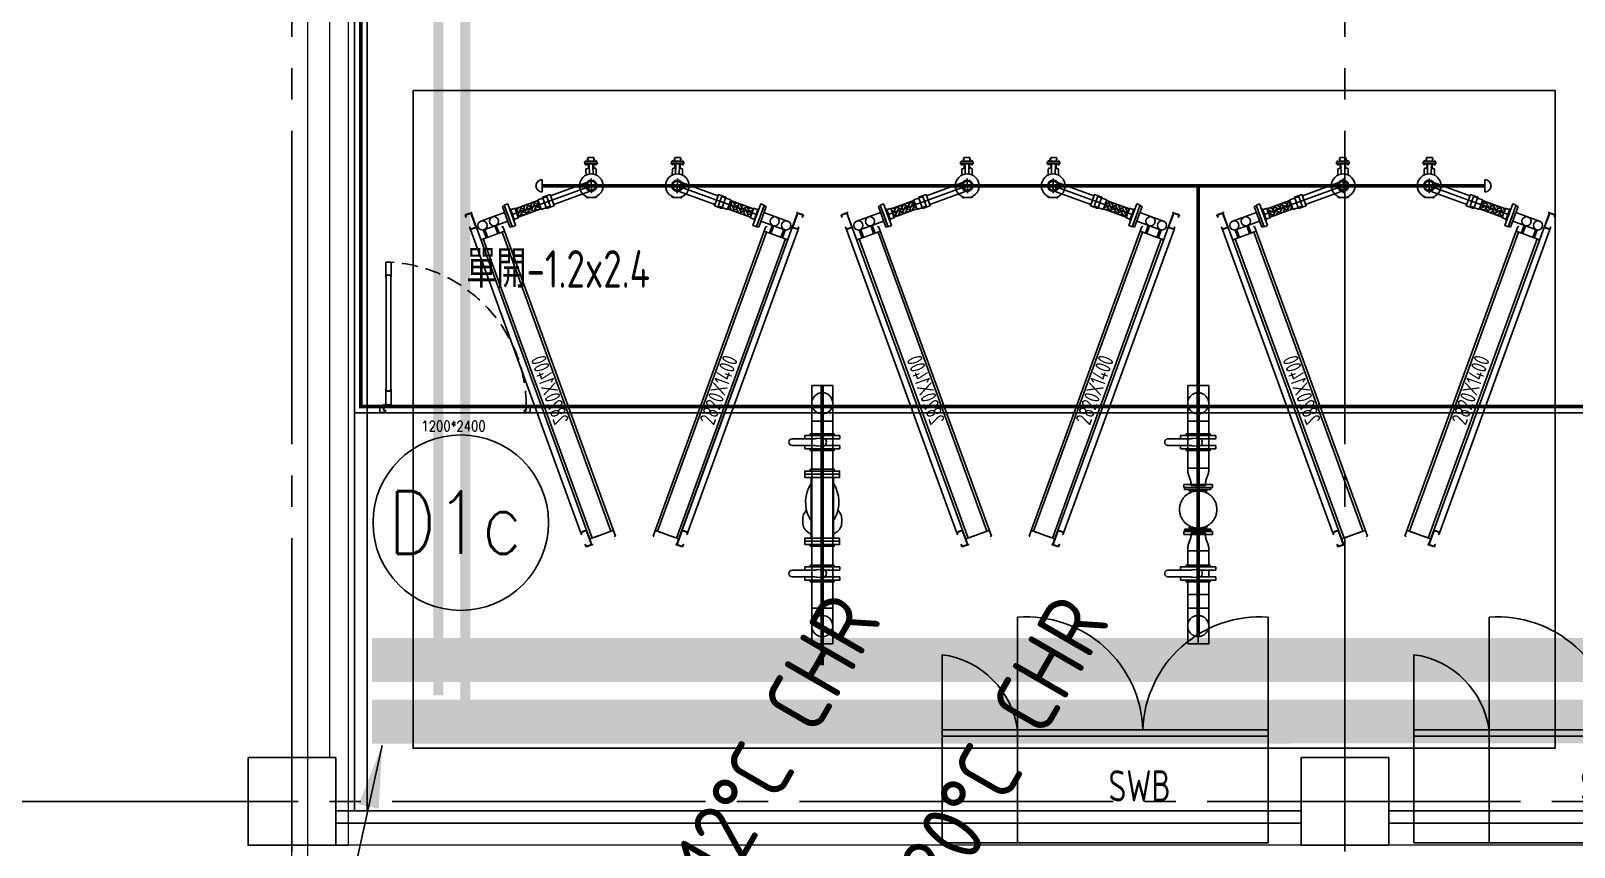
# Model space of a CAD drawing. Extents: x -18489 to 195597, y -1599 to 112111.
# Drawn here: x 1592 to 2823, y -37 to 615 of the extents above; entities that cross this region are included whole.
import ezdxf
from ezdxf.enums import TextEntityAlignment as Align

# ---------------------------------------------------------------- set-up
doc = ezdxf.new("R2010")
doc.units = 0
doc.header["$LTSCALE"] = 100
for name, pattern in [('188K-SM-03-F10-ARCH-PA-Y2257103$0$AP5A-SM-03-F20-ARCH-PA-Y2230801+Y2230803$0$ALL-PA-TXT-Y2221201$0$DASHED', [19.05, 12.7, -6.35]), ('188K-SM-07-F10-MECH-CR PIPE-Y2257103$0$XFM1Q20-200k$0$CENTER', [2, 1.25, -0.25, 0.25, -0.25]), ('X-S-FAB-L10$0$COL-CEN-LIN', [3.25, 2.5, -0.25, 0.25, -0.25])]:
    doc.linetypes.add(name, pattern=pattern)
for name, color, linetype in [('188K-SM-03-F10-ARCH-PA-Y2257103$0$K-0-Door-TXT', 53, 'Continuous'), ('188K-SM-03-F10-ARCH-PA-Y2257103$0$K-AREA', 53, 'Continuous'), ('188K-SM-03-F10-ARCH-PA-Y2257103$0$K-Door', 53, 'Continuous'), ('188K-SM-03-F10-ARCH-PA-Y2257103$0$K-P1S-4.2-單抗', 53, 'Continuous'), ('188K-SM-03-F10-ARCH-PA-Y2257103$0$K-TXT', 53, 'Continuous'), ('188K-SM-03-F10-ARCH-PA-Y2257103$0$K-岩棉 2hr 7.5-單抗', 53, 'Continuous'), ('188K-SM-03-F10-ARCH-PA-Y2257103$0$K-岩棉 2hr 7.5-非抗', 53, 'Continuous'), ('188K-SM-03-F10-ELEC-EQ-Y2257103$0$E-PANEL', 255, 'Continuous'), ('188K-SM-07-F10-MECH-CR PIPE-Y2257103$0$00_AC_CHS_12℃', 4, 'Continuous'), ('188K-SM-07-F10-MECH-CR PIPE-Y2257103$0$00_AC_CHS_20℃', 3, 'Continuous'), ('188K-SM-07-F10-MECH-CR PIPE-Y2257103$0$00_DCC', 7, 'Continuous'), ('188K-SM-07-F10-MECH-CR PIPE-Y2257103$0$00_閥站分組', 1, 'Continuous'), ('188K-SM-07-F10-MECH-CR PIPE-Y2257103$0$XFM1Q20-200k$0$U-PCW-V', 2, 'Continuous'), ('X-S-FAB-L10$0$0-DIM-TXT', 8, 'Continuous'), ('X-S-FAB-L10$0$A-WALL-EX', 8, 'Continuous'), ('X-S-FAB-L10$0$A-WALL-IN', 8, 'Continuous'), ('X-S-FAB-L10$0$BLOCK', 8, 'Continuous'), ('X-S-FAB-L10$0$CCL', 8, 'X-S-FAB-L10$0$COL-CEN-LIN'), ('X-S-FAB-L10$0$COL-S', 8, 'Continuous'), ('X-S-FAB-L10$0$S-FNDN', 8, 'Continuous')]:
    doc.layers.add(name, color=color, linetype=linetype)
doc.styles.add('188K-SM-03-F10-ARCH-PA-Y2257103$0$AA-TXT', font='isocp.shx', dxfattribs={"width": 0.8, "bigfont": 'chineset.shx'})
doc.styles.add('188K-SM-03-F10-ARCH-PA-Y2257103$0$AP5A-SM-03-F20-ARCH-PA-Y2230801+Y2230803$0$ALL-PA-TXT-Y2221201$0$Standard', font='txt.shx', dxfattribs={"bigfont": 'chineset.shx'})
doc.styles.add('188K-SM-03-F10-ARCH-PA-Y2257103$0$Standard', font='txt.shx', dxfattribs={"bigfont": 'chineset.shx'})
doc.styles.add('188K-SM-03-F10-ELEC-EQ-Y2257103$0$X-F-L25-E-PDP-EQ-200K$0$AA-TXT', font='isocp.shx', dxfattribs={"bigfont": 'chineset.shx'})
doc.styles.add('188K-SM-07-F10-MECH-CR PIPE-Y2257103$0$XFM1P20-200k$0$$0$aa-txt', font='isocp.shx', dxfattribs={"bigfont": 'chineset.shx'})
doc.styles.add('188K-SM-07-F10-MECH-CR PIPE-Y2257103$0$XFM1Q20-200k$0$aa-txt', font='isocp.shx', dxfattribs={"bigfont": 'chineset.shx'})
doc.styles.add('X-S-FAB-L10$0$CHINA', font='simplex.shx', dxfattribs={"width": 0.75, "bigfont": 'chineset.shx'})
doc.styles.add('X-S-FAB-L10$0$Standard', font='', dxfattribs={"width": 0.8})
doc.styles.add('X-S-FAB-L10$0$TG_NOTE_TEXT', font='simplex.shx', dxfattribs={"width": 0.75, "bigfont": 'chineset.shx'})
doc.styles.get('X-S-FAB-L10$0$Standard').set_extended_font_data('Microsoft JhengHei')
doc.dimstyles.new('188K-SM-07-F10-MECH-CR PIPE-Y2257103$0$XFM1P20-200k$0$$0$adim-200', dxfattribs={"dimscale": 200, "dimtxt": 0.3, "dimasz": 2.5, "dimexe": 0.1, "dimexo": 0.5, "dimgap": 0.15, "dimtad": 0, "dimdec": 4, "dimzin": 3, "dimdsep": 46, "dimtxsty": '188K-SM-07-F10-MECH-CR PIPE-Y2257103$0$XFM1P20-200k$0$$0$aa-txt', "dimcen": 2.5, "dimclrd": 256, "dimclre": 256, "dimclrt": 256, "dimadec": 0, "dimazin": 0, "dimtfac": 1, "dimtdec": 4, "dimtmove": 0, "dimatfit": 3, "dimfxl": 1, "dimtolj": 1, "dimtzin": 0, "dimarcsym": 0})

# ---------------------------------------------------------------- blocks, each defined once
blk = doc.blocks.new('X-S-FAB-L10$0$FAB2-L05')
at = {"layer": 'X-S-FAB-L10$0$CCL'}
for p, q in [((-24360, 11005), (-24360, 0)), ((-23520, 11005), (-23520, 0)), ((-26880, 720), (1210, 720))]:
    blk.add_line(p, q, dxfattribs=at)
at = {"layer": 'X-S-FAB-L10$0$COL-S'}
for points in [[(-24395, 755), (-24325, 755), (-24325, 685), (-24395, 685)], [(-23555, 755), (-23485, 755), (-23485, 685), (-23555, 685)]]:
    blk.add_lwpolyline(points, close=True, dxfattribs=at)
blk = doc.blocks.new('X-S-FAB-L10')
at = {"layer": 'X-S-FAB-L10$0$A-WALL-EX', "lineweight": 0, "flags": 128}
for points in [[(6815, -35), (1800, -35)], [(1800, -46.5), (1800, -35)]]:
    blk.add_lwpolyline(points, dxfattribs=at)
at = {"layer": 'X-S-FAB-L10$0$A-WALL-IN', "lineweight": 0, "flags": 128}
for points in [[(1845, -35), (1845, 2100)], [(1830, 1455), (1830, 35)], [(1835, -35), (1845, -35)]]:
    blk.add_lwpolyline(points, dxfattribs=at)
at = {"layer": 'X-S-FAB-L10$0$COL-S'}
for p, q in [((1765, 35), (1835, 35)), ((1765, -35), (1765, 35)), ((1835, 35), (1835, -35)), ((2605, 35), (2675, 35)), ((2605, -35), (2605, 35)), ((2675, 35), (2675, -35)), ((1835, -35), (1765, -35)), ((2675, -35), (2605, -35))]:
    blk.add_line(p, q, dxfattribs=at)
at = {"layer": 'X-S-FAB-L10$0$S-FNDN', "lineweight": 0, "flags": 128}
blk.add_lwpolyline([(4350, 7470), (1830, 7470), (1830, 1500), (1812.5, 1500), (1812.5, -55), (9330, -55), (9330, 7470)], close=True, dxfattribs=at)
at = {"layer": 'X-S-FAB-L10$0$BLOCK'}
blk.add_blockref('X-S-FAB-L10$0$FAB2-L05', (26160, -720), dxfattribs=at)
at = {"style": 'X-S-FAB-L10$0$TG_NOTE_TEXT', "width": 0.5, "flags": 1}
for p in [(7463.301, 9020), (18268.251, 8649), (11197.77, 4800.167), (16485.801, 4800.167), (25420.27, 2635), (13360, 320.001, 0), (7463.301, -33.333)]:
    blk.add_attdef('WH', text='', height=20, dxfattribs=at).set_placement(p, align=Align.BOTTOM_LEFT)
at = {"width": 0.5}
for style, p in [('X-S-FAB-L10$0$TG_NOTE_TEXT', (7585, 9020)), ('X-S-FAB-L10$0$TG_NOTE_TEXT', (18389.95, 8649)), ('X-S-FAB-L10$0$TG_NOTE_TEXT', (11117.5, 4813.5)), ('X-S-FAB-L10$0$TG_NOTE_TEXT', (16607.5, 4813.5)), ('X-S-FAB-L10$0$TG_NOTE_TEXT', (25350, 2635)), ('X-S-FAB-L10$0$Standard', (13129.375, 325.001, 0)), ('X-S-FAB-L10$0$TG_NOTE_TEXT', (7585, -20))]:
    blk.add_attdef('DESC', text='', height=10, dxfattribs=dict(at, style=style)).set_placement(p, align=Align.BOTTOM_LEFT)
for tag, style, p in [('TYPE', 'X-S-FAB-L10$0$TG_NOTE_TEXT', (7619.286, 9020)), ('NO', 'X-S-FAB-L10$0$TG_NOTE_TEXT', (7650.095, 9020)), ('TYPE', 'X-S-FAB-L10$0$TG_NOTE_TEXT', (18424.236, 8649)), ('NO', 'X-S-FAB-L10$0$TG_NOTE_TEXT', (18455.045, 8649)), ('NO', 'X-S-FAB-L10$0$TG_NOTE_TEXT', (11088.595, 4813.5)), ('TYPE', 'X-S-FAB-L10$0$TG_NOTE_TEXT', (11151.786, 4813.5)), ('TYPE', 'X-S-FAB-L10$0$TG_NOTE_TEXT', (16641.786, 4813.5)), ('NO', 'X-S-FAB-L10$0$TG_NOTE_TEXT', (16672.595, 4813.5)), ('NO', 'X-S-FAB-L10$0$TG_NOTE_TEXT', (25313, 2635)), ('TYPE', 'X-S-FAB-L10$0$TG_NOTE_TEXT', (25350, 2635)), ('NO', 'X-S-FAB-L10$0$Standard', (13100, 320.001, 0)), ('TYPE', 'X-S-FAB-L10$0$Standard', (13129.375, 320.001, 0)), ('TYPE', 'X-S-FAB-L10$0$TG_NOTE_TEXT', (7619.286, -20)), ('NO', 'X-S-FAB-L10$0$TG_NOTE_TEXT', (7650.095, -20))]:
    blk.add_attdef(tag, text='', height=10, dxfattribs=dict(at, style=style)).set_placement(p, align=Align.BOTTOM_RIGHT)
at = {"style": 'X-S-FAB-L10$0$TG_NOTE_TEXT', "width": 0.5, "flags": 1}
for rotation, p in [(180, (43, 7480)), (180, (943, 7480)), (90, (24310, 3717.77)), (270, (17080, 1711.699))]:
    blk.add_attdef('WH', text='', height=20, rotation=rotation, dxfattribs=at).set_placement(p, align=Align.BOTTOM_LEFT)
at = {"width": 0.5}
for rotation, style, p in [(180, 'X-S-FAB-L10$0$Standard', (317.625, 7480)), (180, 'X-S-FAB-L10$0$Standard', (1217.625, 7480)), (90, 'X-S-FAB-L10$0$TG_NOTE_TEXT', (24310, 3647.5)), (270, 'X-S-FAB-L10$0$TG_NOTE_TEXT', (17080, 1605))]:
    blk.add_attdef('DESC', text='', height=10, rotation=rotation, dxfattribs=dict(at, style=style)).set_placement(p, align=Align.BOTTOM_LEFT)
for tag, rotation, style, p in [('TYPE', 180, 'X-S-FAB-L10$0$Standard', (317.625, 7480)), ('NO', 180, 'X-S-FAB-L10$0$Standard', (347, 7480)), ('TYPE', 180, 'X-S-FAB-L10$0$Standard', (1217.625, 7480)), ('NO', 180, 'X-S-FAB-L10$0$Standard', (1247, 7480)), ('TYPE', 90, 'X-S-FAB-L10$0$TG_NOTE_TEXT', (24310, 3647.5)), ('NO', 90, 'X-S-FAB-L10$0$TG_NOTE_TEXT', (24310, 3610.5)), ('TYPE', 270, 'X-S-FAB-L10$0$TG_NOTE_TEXT', (17080, 1605)), ('NO', 270, 'X-S-FAB-L10$0$TG_NOTE_TEXT', (17080, 1573))]:
    blk.add_attdef(tag, text='', height=10, rotation=rotation, dxfattribs=dict(at, style=style)).set_placement(p, align=Align.BOTTOM_RIGHT)
at = {"layer": 'X-S-FAB-L10$0$0-DIM-TXT', "style": 'X-S-FAB-L10$0$CHINA', "width": 0.75}
for p in [(667.414, 7855.1, -2689.4), (22627.353, 6728.814), (25644.722, 6728.814), (24778.787, 5569.051), (1118.252, 4980), (417.801, 4594.623), (23874.84, 4355), (22927.43, 4330.122), (23749.869, 3901.367), (417.801, 3765.236), (1118.252, 3730), (417.801, 3115.79), (536.882, 2227.832), (16908.994, 1782.652), (888.445, 880.466), (16977.43, 750), (18878.841, 750), (25641.221, 553.233), (21364.03, 526.894)]:
    blk.add_attdef('HIG', text='', height=80, dxfattribs=at).set_placement(p, align=Align.MIDDLE_LEFT)
blk = doc.blocks.new('188K-SM-03-F10-ELEC-EQ-Y2257103$0$E-SWB')
at = {"color": 140}
for p, q in [((60, 90), (60, 180)), ((260, 90), (260, 180)), ((0, 90), (0, 150)), ((60, 85), (0, 85)), ((260, 85), (60, 85))]:
    blk.add_line(p, q, dxfattribs=at)
for points in [[(60, 90), (0, 90), (0, 0), (60, 0)], [(260, 90), (60, 90), (60, 0), (260, 0)]]:
    blk.add_lwpolyline(points, close=True, dxfattribs=at)
for centre, radius, start, end in [((66.7, 86.9), 93.4, 1.9321, 94.0935), ((253.3, 86.9), 93.4, 85.9065, 178.0679), ((-9.6, 80.4), 70.3, 7.8575, 82.1425)]:
    blk.add_arc(centre, radius, start, end, dxfattribs=at)
at = {"color": 140, "style": '188K-SM-03-F10-ELEC-EQ-Y2257103$0$X-F-L25-E-PDP-EQ-200K$0$AA-TXT', "width": 0.8}
blk.add_text('SWB', height=25, dxfattribs=at).set_placement((157.4, 45.4), align=Align.MIDDLE_CENTER)
blk = doc.blocks.new('188K-SM-03-F10-ELEC-EQ-Y2257103')
at = {"layer": '188K-SM-03-F10-ELEC-EQ-Y2257103$0$E-PANEL'}
for p in [(2318.8, -33), (2695, -33)]:
    blk.add_blockref('188K-SM-03-F10-ELEC-EQ-Y2257103$0$E-SWB', p, dxfattribs=at)
blk = doc.blocks.new('188K-SM-07-F10-MECH-CR PIPE-Y2257103$0$XFM1Q20-200k$0$BV-150V-T1')
at = {"color": 0, "linetype": 'ByBlock'}
for p, q in [((-2.7, 14), (-5.2, 14)), ((-5.2, -14), (-5.2, 14)), ((2.7, 14), (5.2, 14)), ((5.2, 14), (5.2, -14)), ((-5.2, 9.6), (-6.7, 9.6)), ((-6.7, -9.6), (-6.7, 9.6)), ((5.2, 9.6), (6.7, 9.6)), ((6.7, 9.6), (6.7, -9.6)), ((-5.2, -9.6), (-6.7, -9.6)), ((2.7, -8.4), (-2.7, -8.4)), ((5.2, -9.6), (6.7, -9.6)), ((-2.7, -14), (-5.2, -14)), ((2.7, -14), (5.2, -14))]:
    blk.add_line(p, q, dxfattribs=at)
blk.add_lwpolyline([(-2.7, 7.5), (-2.7, 24, -1), (2.7, 24), (2.7, 7.7, 0.028765), (2.9, 4.2), (3.3, 0.3, -1.044614), (-3.3, 0), (-2.9, 4.1, 0.028765)], format="xyb", close=True, dxfattribs=at)
for points in [[(-2.7, 14), (-2.7, 6.1)], [(2.7, 14), (2.7, 6.3)], [(-2.7, -2), (-2.7, -14)], [(2.7, -2), (2.7, -14)]]:
    blk.add_lwpolyline(points, dxfattribs=at)
blk = doc.blocks.new('188K-SM-07-F10-MECH-CR PIPE-Y2257103$0$XFM1Q20-200k$0$YS-06-B')
at = {"layer": '188K-SM-07-F10-MECH-CR PIPE-Y2257103$0$XFM1Q20-200k$0$U-PCW-V', "color": 0}
for p, q in [((55, 8.9), (6.9, 8.9)), ((55, -8.9), (6.9, -8.9))]:
    blk.add_line(p, q, dxfattribs=at)
for points in [[(4, -13.8), (1.4, -13.8), (1.4, 13.8), (4, 13.8), (4, -13.8)], [(4, -13.8), (6.5, -13.8), (6.5, 13.8), (4, 13.8), (4, -13.8)], [(57.5, -13.8), (55, -13.8), (55, 13.8), (57.5, 13.8), (57.5, -13.8)], [(57.5, -13.8), (60, -13.8), (60, 13.8), (57.5, 13.8), (57.5, -13.8)], [(1.4, -9.6), (0, -9.6), (0, 9.6), (1.4, 9.6)], [(60, -9.6), (61.5, -9.6), (61.5, 9.6), (60, 9.6)]]:
    blk.add_lwpolyline(points, dxfattribs=at)
for points in [[(18.6, 15.5, 0.133256), (14.6, 14.4, 0.106756), (10.9, 10.9, 0.036777), (9.6, 8.9, 0.036777)], [(28.8, 12.5, 0.064337), (26.3, 14.4, 0.133256), (22.3, 15.5)], [(9.6, -8.9, 0.036777), (10.9, -10.9, 0.106756), (14.6, -14.4, 0.133256), (18.6, -15.5)], [(22.3, -15.5, 0.133256), (26.3, -14.4, 0.064337), (28.8, -12.5, 0.064337)]]:
    blk.add_lwpolyline(points, format="xyb", dxfattribs=at)
for centre, radius, start, end in [((20.5, 4.3), 11.3, 80.5245, 99.4755), ((35.2, -14.3), 27.6, 57.3698, 116.9234), ((29, 0), 12.1, 121.7693, 132.5173), ((29, 0), 12.1, 227.4827, 238.2307), ((35.2, 14.3), 27.6, 243.0766, 302.6302), ((20.5, -4.3), 11.3, 260.5245, 279.4755)]:
    blk.add_arc(centre, radius, start, end, dxfattribs=at)
blk = doc.blocks.new('188K-SM-07-F10-MECH-CR PIPE-Y2257103$0$DCC-閥站(入)')
at = {"layer": '188K-SM-07-F10-MECH-CR PIPE-Y2257103$0$00_DCC', "color": 4}
for p, q in [((-8.4, 206.3, 0), (-8.4, 0, 0)), ((-8.4, 206.3), (8.4, 206.3)), ((8.4, 206.3, 0), (8.4, 0, 0)), ((-8.4, 177.7), (8.4, 177.7)), ((8.4, 112, 0), (8.4, 140.6, 0)), ((-8.4, 28.6), (8.4, 28.6)), ((-8.4, 0), (8.4, 0))]:
    blk.add_line(p, q, dxfattribs=at)
at = {"layer": '188K-SM-07-F10-MECH-CR PIPE-Y2257103$0$00_DCC', "color": 4, "linetype": '188K-SM-07-F10-MECH-CR PIPE-Y2257103$0$XFM1Q20-200k$0$CENTER'}
blk.add_line((0, 0, 0), (0, 206.3, 0), dxfattribs=at)
at = {"layer": '188K-SM-07-F10-MECH-CR PIPE-Y2257103$0$00_DCC', "color": 4}
for centre in [(0, 192), (0, 14.3)]:
    blk.add_circle(centre, 8.41, dxfattribs=at)
at = {"layer": '188K-SM-07-F10-MECH-CR PIPE-Y2257103$0$00_DCC', "color": 4, "rotation": 90}
for name, p in [('188K-SM-07-F10-MECH-CR PIPE-Y2257103$0$XFM1Q20-200k$0$BV-150V-T1', (0, 161)), ('188K-SM-07-F10-MECH-CR PIPE-Y2257103$0$XFM1Q20-200k$0$YS-06-B', (0, 77.9)), ('188K-SM-07-F10-MECH-CR PIPE-Y2257103$0$XFM1Q20-200k$0$BV-150V-T1', (0, 56.2))]:
    blk.add_blockref(name, p, dxfattribs=at)
blk = doc.blocks.new('188K-SM-07-F10-MECH-CR PIPE-Y2257103$0$XFM1Q20-200k$0$R6-4')
at = {"layer": '188K-SM-07-F10-MECH-CR PIPE-Y2257103$0$00_DCC', "color": 60}
for p, q in [((-5.7, 0), (5.7, 0)), ((-5.7, 0), (-5.7, -1)), ((-6.2, -4.1), (-7.9, -9.3)), ((5.7, 0), (5.7, -1)), ((6.2, -4.1), (7.9, -9.3)), ((-8.4, -14), (-8.4, -12.4)), ((8.4, -14), (-8.4, -14)), ((8.4, -14), (8.4, -12.4))]:
    blk.add_line(p, q, dxfattribs=at)
for centre, start, end in [((1.6, -12.4), 161.7321, 180), ((-15.7, -1), 341.7321, 0), ((15.7, -1), 180, 198.2679), ((-1.6, -12.4), 0, 18.2679)]:
    blk.add_arc(centre, 10, start, end, dxfattribs=at)
blk = doc.blocks.new('188K-SM-07-F10-MECH-CR PIPE-Y2257103$0$DCC-閥站(出)')
at = {"layer": '188K-SM-07-F10-MECH-CR PIPE-Y2257103$0$00_DCC', "color": 60, "linetype": '188K-SM-07-F10-MECH-CR PIPE-Y2257103$0$XFM1Q20-200k$0$CENTER'}
for p, q in [((-8.4, 206.3, 0), (-8.4, 140.2, 0)), ((-8.4, 206.3, 0), (8.4, 206.3, 0)), ((0, 0), (0, 206.3, 0)), ((8.4, 206.3, 0), (8.4, 140.2, 0)), ((-8.4, 177.7, 0), (8.4, 177.7, 0)), ((-10.8, 124.7, 0), (-0.3, 124.7, 0)), ((-10.8, 124.7, 0), (-10.8, 123.2, 0)), ((-10.8, 123.2, 0), (-0.3, 123.2, 0)), ((-10.7, 123.1, 0), (-10.8, 123.2, 0)), ((-0.3, 123.1, 0), (-10.7, 123.1, 0)), ((-7.8, 124.9, 0), (-0.3, 124.9, 0)), ((-7.8, 124.7, 0), (-7.8, 124.9, 0)), ((7.3, 124.9, 0), (-0.3, 124.9, 0)), ((10.2, 124.7, 0), (-0.3, 124.7, 0)), ((10.2, 123.2, 0), (-0.3, 123.2, 0)), ((-0.3, 123.1, 0), (10.1, 123.1, 0)), ((7.3, 124.7, 0), (7.3, 124.9, 0)), ((10.1, 123.1, 0), (10.2, 123.2, 0)), ((10.2, 124.7, 0), (10.2, 123.2, 0)), ((-7.3, 122.1, 0), (-7.3, 122.9, 0)), ((-6.7, 121.9, 0), (-0.3, 121.9, 0)), ((6.7, 121.9, 0), (-0.3, 121.9, 0)), ((6.7, 121.9, 0), (6.7, 122.9, 0)), ((-10.7, 91.5, 0), (-10.8, 91.4, 0)), ((-10.8, 91.4, 0), (-0.3, 91.4, 0)), ((-10.8, 89.9, 0), (-10.8, 91.4, 0)), ((-10.8, 89.9, 0), (-0.3, 89.9, 0)), ((-0.3, 91.5, 0), (-10.7, 91.5, 0)), ((-7.8, 89.9, 0), (-7.8, 89.7, 0)), ((-7.8, 89.7, 0), (-0.3, 89.7, 0)), ((-7.3, 93, 0), (-7.3, 91.7, 0)), ((6.7, 92.5, 0), (-7.3, 92.5, 0)), ((-0.3, 91.5, 0), (10.1, 91.5, 0)), ((10.2, 91.4, 0), (-0.3, 91.4, 0)), ((10.2, 89.9, 0), (-0.3, 89.9, 0)), ((7.3, 89.7, 0), (-0.3, 89.7, 0)), ((6.7, 92.5, 0), (6.7, 91.7, 0)), ((7.3, 89.9, 0), (7.3, 89.7, 0)), ((10.1, 91.5, 0), (10.2, 91.4, 0)), ((10.2, 89.9, 0), (10.2, 91.4, 0)), ((-8.4, 62.6, 0), (-8.4, 74, 0)), ((8.4, 62.6, 0), (8.4, 74, 0)), ((-8.4, 49.5, 0), (-8.4, 0, 0)), ((8.4, 49.5, 0), (8.4, 0, 0)), ((8.4, 39.5, 0), (-8.4, 39.5, 0)), ((-8.4, 28.6, 0), (8.4, 28.6, 0)), ((-8.4, 0, 0), (8.4, 0, 0))]:
    blk.add_line(p, q, dxfattribs=at)
at = {"layer": '188K-SM-07-F10-MECH-CR PIPE-Y2257103$0$00_DCC', "color": 60, "linetype": '188K-SM-07-F10-MECH-CR PIPE-Y2257103$0$XFM1Q20-200k$0$CENTER', "elevation": 0}
for points in [[(-11.4, 124.9), (11.4, 124.9), (11.4, 127.3), (-11.4, 127.3)], [(-11.4, 89.7), (11.4, 89.7), (11.4, 87.3), (-11.4, 87.3)]]:
    blk.add_lwpolyline(points, close=True, dxfattribs=at)
at = {"layer": '188K-SM-07-F10-MECH-CR PIPE-Y2257103$0$00_DCC', "color": 60, "linetype": '188K-SM-07-F10-MECH-CR PIPE-Y2257103$0$XFM1Q20-200k$0$CENTER'}
for centre, radius in [((0, 192, 0), 8.41), ((0, 107.3, 0), 14.9), ((0, 14.3, 0), 8.41)]:
    blk.add_circle(centre, radius, dxfattribs=at)
for centre, radius, start, end in [((-7.5, 122.9, 0), 0.2, 0, 90), ((6.9, 122.9, 0), 0.2, 90, 180), ((-7.4, 120.6, 0), 1.5, 45, 85.3609), ((-7.5, 120.7, 0), 1.5, 345, 45), ((7.5, 120.7, 0), 1.5, 135, 195), ((7.4, 120.6, 0), 1.5, 94.6391, 135), ((-7.5, 91.7, 0), 0.2, 270, 0), ((-8.4, 94, 0), 1.5, 317.6297, 21.3232), ((6.9, 91.7, 0), 0.2, 180, 270), ((8.4, 94, 0), 1.5, 158.6768, 222.3703)]:
    blk.add_arc(centre, radius, start, end, dxfattribs=at)
for name, p, rotation in [('188K-SM-07-F10-MECH-CR PIPE-Y2257103$0$XFM1Q20-200k$0$BV-150V-T1', (0, 161, 0), 90), ('188K-SM-07-F10-MECH-CR PIPE-Y2257103$0$XFM1Q20-200k$0$R6-4', (0, 126.3, 0), 180)]:
    blk.add_blockref(name, p, dxfattribs=dict(at, rotation=rotation))
at = {"layer": '188K-SM-07-F10-MECH-CR PIPE-Y2257103$0$00_DCC', "color": 60, "linetype": '188K-SM-07-F10-MECH-CR PIPE-Y2257103$0$XFM1Q20-200k$0$CENTER', "xscale": -1}
blk.add_blockref('188K-SM-07-F10-MECH-CR PIPE-Y2257103$0$XFM1Q20-200k$0$R6-4', (0, 88.3, 0), dxfattribs=at)
at = {"layer": '188K-SM-07-F10-MECH-CR PIPE-Y2257103$0$00_DCC', "color": 60, "linetype": '188K-SM-07-F10-MECH-CR PIPE-Y2257103$0$XFM1Q20-200k$0$CENTER', "xscale": -1, "rotation": 90}
blk.add_blockref('188K-SM-07-F10-MECH-CR PIPE-Y2257103$0$XFM1Q20-200k$0$BV-150V-T1', (0, 56.2, 0), dxfattribs=at)
blk = doc.blocks.new('188K-SM-07-F10-MECH-CR PIPE-Y2257103$0$XFM1P20-200k$0$005')
at = {"layer": '188K-SM-07-F10-MECH-CR PIPE-Y2257103$0$00_DCC'}
h = blk.add_hatch(dxfattribs=at)
h.set_pattern_fill('AR-HBONE', color=60, scale=0.430893, angle=360, style=0)
h.set_pattern_definition([(135, (-2258.2576, -4619.8331), (-8e-16, 2.4374981), [5.1707143, -1.7235714]), (45, (-2259.4764, -4618.6144), (-8e-16, 2.4374981), [5.1707143, -1.7235714])])
h.paths.add_polyline_path([(21.88125, -3.01625), (21.88125, 3.01625), (5.88125, 3.01625), (5.88125, -3.01625)])
edge = h.paths.add_edge_path(flags=17)
edge.add_line((21.88125, 3.01625), (21.88125, -3.01625))
at = {"layer": '188K-SM-07-F10-MECH-CR PIPE-Y2257103$0$00_DCC', "color": 60}
for p, q in [((5.88125, 3.31625), (3, 3.31625)), ((5.88125, 3.31625), (5.88125, -3.31625)), ((21.88125, 3.01625), (5.88125, 3.01625)), ((5.88125, 3.01625), (5.88125, -3.01625)), ((21.88125, 3.31625), (24.7625, 3.31625)), ((21.88125, 3.31625), (21.88125, -3.31625)), ((21.88125, 3.01625), (21.88125, -3.01625)), ((21.88125, -3.01625), (21.88125, 3.01625)), ((28.2625, 3.31625), (24.7625, 3.31625)), ((28.2625, 3.31625), (28.2625, -3.31625)), ((5.88125, -3.31625), (3, -3.31625)), ((21.88125, -3.01625), (5.88125, -3.01625)), ((21.88125, -3.31625), (28.2625, -3.31625)), ((28.2625, -3.31625), (25.38125, -3.31625))]:
    blk.add_line(p, q, dxfattribs=at)
for points in [[(0, -7.6), (0, 7.6), (2.38125, 7.6), (2.38125, -7.6), (0, -7.6)], [(2.38125, 3.8975), (3, 3.8975), (3, -3.8975), (2.38125, -3.8975)]]:
    blk.add_lwpolyline(points, dxfattribs=at)
blk = doc.blocks.new('188K-SM-07-F10-MECH-CR PIPE-Y2257103$0$DCC_配管')
at = {"layer": '188K-SM-07-F10-MECH-CR PIPE-Y2257103$0$00_DCC', "color": 60}
for p, q in [((-71.2, 26.7, 0), (-62.1, 19.5, 0)), ((-63, 27.7, 0), (-70.3, 18.5, 0)), ((-34, 15.7), (-65.5, 26.6, 0)), ((-64.6, 32.3, 0), (-64.6, 32.3, 0)), ((-63.2, 32.5, 0), (-58.3, 28.6, 0)), ((-58.2, 27.2, 0), (-58.2, 27.2, 0)), ((-82.4, 11.2, 0), (-81.4, 12.6, 0)), ((-81.4, 12.6, 0), (-73.5, 6.3, 0)), ((-80.7, 12.7, 0), (-80.9, 12.4, 0)), ((-80.4, 12.5, 0), (-80.7, 12.2, 0)), ((-79.8, 12.1, 0), (-80.5, 12.7, 0)), ((-77, 13.5, 0), (-79.1, 10.8, 0)), ((-73.6, 16.7, 0), (-78, 11.1, 0)), ((-77.8, 15.6, 0), (-75.1, 19, 0)), ((-77.7, 14.1, 0), (-77.2, 13.8, 0)), ((-71.3, 14.9, 0), (-75.6, 9.3, 0)), ((-71.4, 10.5, 0), (-68.7, 13.9, 0)), ((-36.4, 8.8), (-67.7, 19.6, 0)), ((-66.7, 23.1, 0), (-3.2, 1.1)), ((-80.7, 9.1, 0), (-82.5, 6.8, 0)), ((-78.8, 3.9, 0), (-82.5, 6.8, 0)), ((-74.5, 5, 0), (-82.4, 11.2, 0)), ((-82.4, 10.5, 0), (-82.1, 10.8, 0)), ((-81.7, 9.8, 0), (-82.3, 10.3, 0)), ((-82.2, 8.1, 0), (-81.9, 8.5, 0)), ((-81.8, 7.8, 0), (-82.2, 8.1, 0)), ((-82.1, 10.3, 0), (-81.9, 10.7, 0)), ((-81.5, 8.2, 0), (-81.9, 8.5, 0)), ((-81.7, 10, 0), (-81.4, 10.3, 0)), ((-81.5, 9.8, 0), (-81.2, 10.1, 0)), ((-77, 6.2, 0), (-80.7, 9.1, 0)), ((-80, 12.1, 0), (-80.2, 11.8, 0)), ((-79.8, 12, 0), (-80, 11.7, 0)), ((-79.4, 8.8, 0), (-79.7, 8.3, 0)), ((-77, 6.2, 0), (-78.8, 3.9, 0)), ((-78.1, 4.8, 0), (-77.6, 4.5, 0)), ((-77.6, 7.4, 0), (-78, 7, 0)), ((-77.8, 5.2, 0), (-77.3, 4.9, 0)), ((-77.6, 4.5, 0), (-77.3, 4.9, 0)), ((-76.1, 5.6, 0), (-75.9, 5.9, 0)), ((-76.1, 5.4, 0), (-75.4, 4.9, 0)), ((-75.9, 5.4, 0), (-75.7, 5.7, 0)), ((-73.6, 10.8, 0), (-75.7, 8.2, 0)), ((-75.5, 5.1, 0), (-75.2, 5.4, 0)), ((-75.3, 4.9, 0), (-75, 5.2, 0)), ((-74.4, 7.8, 0), (-74.7, 7.4, 0)), ((-74.2, 7.6, 0), (-74.5, 7.3, 0)), ((-74.5, 5, 0), (-73.5, 6.3, 0)), ((-74.2, 7.8, 0), (-73.6, 7.2, 0)), ((-73.8, 7.2, 0), (-74, 6.9, 0)), ((-73.5, 7.1, 0), (-73.8, 6.7, 0)), ((-72.8, 10.3, 0), (-73.3, 10.7, 0)), ((1.2, 3.4), (-1.2, -3.4))]:
    blk.add_line(p, q, dxfattribs=at)
at = {"layer": '188K-SM-07-F10-MECH-CR PIPE-Y2257103$0$00_DCC', "color": 60, "elevation": 0}
for points in [[(-27.6, 14.6), (-33.6, 16.7), (-36.7, 7.8), (-30.7, 5.7)], [(-28.3, 14.8), (-27.6, 14.6), (-30.7, 5.7), (-31.4, 5.9)]]:
    blk.add_lwpolyline(points, dxfattribs=at)
at = {"layer": '188K-SM-07-F10-MECH-CR PIPE-Y2257103$0$00_DCC', "color": 60}
for centre, radius in [((-66.6, 23.1, 0), 9.44), ((-66.6, 23.1, 0), 4.44), ((-66.7, 23.1, 0), 3.65)]:
    blk.add_circle(centre, radius, dxfattribs=at)
for centre, radius, start, end in [((-65.3, 24.9, 0), 2.22, 232.789, 50.6303), ((-63.8, 31.7, 0), 1, 51.7097, 141.7097), ((-58.9, 27.9, 0), 1, 321.7097, 51.7097), ((-81, 12.5, 0), 0.143, 231.7097, 309.0293), ((-80.8, 12.3, 0), 0.143, 154.39, 309.0293), ((-80.6, 12.6, 0), 0.143, 334.39, 129.0293), ((-80.4, 12.1, 0), 0.406, 8.1068, 95.3125), ((-77.1, 14.9, 0), 1, 141.7097, 231.7097), ((-77.8, 13, 0), 1, 321.7097, 51.7097), ((-82.2, 10.4, 0), 0.143, 154.39, 309.0293), ((-82.2, 10.9, 0), 0.143, 334.39, 51.7097), ((-82, 10.7, 0), 0.143, 334.39, 129.0293), ((-81.7, 10.4, 0), 0.406, 188.1068, 275.3125), ((-81.8, 10.3, 0), 0.406, 8.1068, 95.3125), ((-81.6, 9.9, 0), 0.143, 154.39, 309.0293), ((-81.4, 10.2, 0), 0.143, 334.39, 129.0293), ((-81.1, 10, 0), 0.143, 51.7097, 129.0293), ((-80.3, 12.2, 0), 0.406, 188.1068, 275.3125), ((-80.1, 11.8, 0), 0.143, 154.39, 309.0293), ((-79.9, 12, 0), 0.143, 334.39, 129.0293), ((-79.9, 11.6, 0), 0.143, 154.39, 231.7097), ((-78.8, 11.8, 0), 1, 231.7097, 321.7097), ((-76, 5.5, 0), 0.143, 154.39, 309.0293), ((-76, 6, 0), 0.143, 334.39, 51.7097), ((-75.8, 5.8, 0), 0.143, 334.39, 129.0293), ((-75.5, 5.5, 0), 0.406, 188.1068, 275.3125), ((-74.8, 8.7, 0), 1, 141.7097, 231.7097), ((-75.6, 5.3, 0), 0.406, 8.1068, 95.3125), ((-75.3, 5, 0), 0.143, 154.39, 309.0293), ((-75.1, 5.3, 0), 0.143, 334.39, 129.0293), ((-74.9, 5.1, 0), 0.143, 51.7097, 129.0293), ((-74.8, 7.5, 0), 0.143, 231.7097, 309.0293), ((-73.9, 9.9, 0), 1, 51.7097, 141.7097), ((-74.6, 7.4, 0), 0.143, 154.39, 309.0293), ((-74.1, 7.3, 0), 0.406, 188.1068, 275.3125), ((-74.3, 7.6, 0), 0.143, 334.39, 129.0293), ((-74.2, 7.2, 0), 0.406, 8.1068, 95.3125), ((-73.9, 6.9, 0), 0.143, 154.39, 309.0293), ((-73.7, 7.1, 0), 0.143, 334.39, 129.0293), ((-73.7, 6.7, 0), 0.143, 154.39, 231.7097), ((-72.2, 11.1, 0), 1, 231.7097, 321.7097)]:
    blk.add_arc(centre, radius, start, end, dxfattribs=at)
at = {"layer": '188K-SM-07-F10-MECH-CR PIPE-Y2257103$0$00_DCC', "color": 60, "xscale": 1.210111893907765, "yscale": 1.210111893907765, "zscale": 1.210111893907765, "rotation": 160.8548292855056}
blk.add_blockref('188K-SM-07-F10-MECH-CR PIPE-Y2257103$0$XFM1P20-200k$0$005', (0, 0), dxfattribs=at)
blk = doc.blocks.new('188K-SM-07-F10-MECH-CR PIPE-Y2257103$0$DCC-2_2.82x1.4')
at = {"layer": '188K-SM-07-F10-MECH-CR PIPE-Y2257103$0$00_DCC', "color": 4}
for p, q in [((0, 25), (263, 25.1)), ((0, 24), (0, 25)), ((5, 25), (5, 5)), ((5, 25), (5, 5)), ((259, 25.1), (259, 5.1)), ((278, 32.1), (260.5, 32.1)), ((260.5, 30.3), (260.5, 32.1)), ((278, 30.3), (260.5, 30.3)), ((263, 25.1), (263, 24.1)), ((265.6, 10.2), (265.6, 30.3)), ((272.9, 10.2), (272.9, 30.3)), ((278, 30.3), (278, 32.1)), ((5, 23), (259, 23.1)), ((5, 8.6), (5, 21.4)), ((265.6, 20.6), (259, 20.6)), ((265.6, 19.4), (259, 19.4)), ((0, 6), (0, 5)), ((5, 7), (259, 7.1)), ((265.6, 10.8), (259, 10.8)), ((265.6, 9.6), (259, 9.6))]:
    blk.add_line(p, q, dxfattribs=at)
at = {"layer": '188K-SM-07-F10-MECH-CR PIPE-Y2257103$0$00_DCC', "color": 24}
for p, q in [((0, 5), (282, 5.1)), ((282, 5.1), (282, 6.1))]:
    blk.add_line(p, q, dxfattribs=at)
at = {"layer": '188K-SM-07-F10-MECH-CR PIPE-Y2257103$0$00_DCC'}
for p, q in [((0, 0), (0, 5)), ((0, 5), (12.5, 5)), ((2, 0), (0, 0)), ((12.2, 4.7), (0.3, 4.7)), ((0.3, 4.7), (0.3, 0.3)), ((0.3, 0.3), (2, 0.3)), ((2, 0.3), (2, 0)), ((10.5, 0), (10.5, 0.3)), ((10.5, 0.3), (12.2, 0.3)), ((12.5, 0), (10.5, 0)), ((12.2, 0.3), (12.2, 4.7)), ((12.5, 5), (12.5, 0)), ((12.5, 0), (12.5, 5)), ((269.5, 5.1), (269.5, 0.1)), ((269.5, 0.1), (269.5, 5.1)), ((269.5, 5.1), (282, 5.1)), ((271.5, 0.1), (269.5, 0.1)), ((281.7, 4.8), (269.8, 4.8)), ((269.8, 4.8), (269.8, 0.4)), ((269.8, 0.4), (271.5, 0.4)), ((271.5, 0.4), (271.5, 0.1)), ((280, 0.1), (280, 0.4)), ((280, 0.4), (281.7, 0.4)), ((282, 0.1), (280, 0.1)), ((281.7, 0.4), (281.7, 4.8)), ((282, 5.1), (282, 0.1))]:
    blk.add_line(p, q, dxfattribs=at)
at = {"layer": '188K-SM-07-F10-MECH-CR PIPE-Y2257103$0$00_DCC', "color": 3}
for p, q in [((12.5, 5), (269.5, 5.1)), ((269.5, 0.1), (12.5, 0))]:
    blk.add_line(p, q, dxfattribs=at)
at = {"layer": '188K-SM-07-F10-MECH-CR PIPE-Y2257103$0$00_DCC'}
blk.add_lwpolyline([(2, -0.2), (2, 0)], dxfattribs=at)
at = {"layer": '188K-SM-07-F10-MECH-CR PIPE-Y2257103$0$00_DCC', "color": 4}
for centre in [(269.3, 20), (269.3, 10.2)]:
    blk.add_circle(centre, 3.65, dxfattribs=at)
at = {"layer": '188K-SM-07-F10-MECH-CR PIPE-Y2257103$0$00_DCC', "xscale": -1, "rotation": 70.85482928510031}
blk.add_blockref('188K-SM-07-F10-MECH-CR PIPE-Y2257103$0$DCC_配管', (269.3, 32.1), dxfattribs=at)
at = {"layer": '188K-SM-07-F10-MECH-CR PIPE-Y2257103$0$00_DCC', "color": 4, "style": '188K-SM-07-F10-MECH-CR PIPE-Y2257103$0$XFM1Q20-200k$0$aa-txt', "width": 0.8}
blk.add_text('2820X1400', height=12.5, rotation=360, dxfattribs=at).set_placement((127.6, 15.8), align=Align.MIDDLE)
blk = doc.blocks.new('188K-SM-03-F10-ARCH-PA-Y2257103$0$單開庫板門-1200x2400)圓型拉環鎖+輔助鎖)')
at = {"ltscale": 0.1}
for p, q in [((26008.6, -11403.6), (26004.5, -11403.6)), ((26004.5, -11403.6), (26004.5, -11414.1)), ((26008.6, -11414.1), (26008.6, -11403.6)), ((26004.5, -11414.1), (26004.5, -11415.3)), ((26004.5, -11414.1), (26008.6, -11414.1)), ((26004.5, -11415.4), (26004.6, -11415.5)), ((26008.6, -11414), (26004.6, -11414)), ((26004.6, -11414.3), (26004.6, -11414.2)), ((26004.6, -11415.3), (26004.6, -11414.5)), ((26004.7, -11414.1), (26006.5, -11414.1)), ((26005.1, -11414.4), (26004.7, -11414.4)), ((26004.7, -11414.5), (26005.1, -11414.5)), ((26004.7, -11414.5), (26004.7, -11506)), ((26004.7, -11506), (26004.7, -11414.5)), ((26004.7, -11414.5), (26004.7, -11414.5)), ((26004.7, -11415.4), (26004.7, -11415.3)), ((26005.2, -11414.4), (26005.2, -11414.4)), ((26006.5, -11414.1), (26006.6, -11414.1)), ((26006.6, -11414.1), (26006.6, -11414.1)), ((26006.6, -11414.1), (26008.4, -11414.1)), ((26008.4, -11414.4), (26008, -11414.4)), ((26008, -11414.4), (26008, -11414.4)), ((26008, -11414.5), (26008.4, -11414.5)), ((26008.4, -11506), (26008.4, -11414.5)), ((26008.4, -11414.5), (26008.4, -11414.5)), ((26008.4, -11414.5), (26008.4, -11506)), ((26008.4, -11415.3), (26008.4, -11415.4)), ((26008.5, -11414.2), (26008.5, -11414.3)), ((26008.5, -11414.5), (26008.5, -11415.3)), ((26008.5, -11415.5), (26008.6, -11415.4)), ((26008.6, -11415.3), (26008.6, -11414.1)), ((26008.6, -11506.4), (26004.5, -11506.4)), ((26004.5, -11506.4), (26004.5, -11518)), ((26004.7, -11506), (26004.7, -11506)), ((26008.4, -11506), (26008.4, -11506)), ((26008.6, -11518), (26008.6, -11506.4)), ((25999.5, -11519.7), (25999.5, -11523.2)), ((26002.5, -11519.1), (26000, -11519.1)), ((26002.4, -11523.7), (26004.1, -11522.6)), ((26002.9, -11518.5), (26002.6, -11518.5)), ((26002.6, -11518.5), (26002.6, -11521)), ((26002.6, -11521.9), (26002.6, -11519.3)), ((26002.6, -11521), (26002.9, -11521)), ((26003.4, -11521.9), (26002.6, -11521.9)), ((26002.9, -11521), (26002.9, -11518.5)), ((26003.3, -11522.2), (26003.3, -11522)), ((26003.3, -11522), (26003.4, -11522)), ((26004, -11522.2), (26003.3, -11522.2)), ((26008.3, -11517.5), (26003.6, -11517.5)), ((26003.6, -11517.5), (26003.6, -11517.7)), ((26003.6, -11517.7), (26008.3, -11517.7)), ((26004.1, -11521.9), (26003.9, -11521.9)), ((26003.9, -11522), (26004, -11522)), ((26004, -11522), (26004, -11522.2)), ((26004.2, -11522.4), (26004.2, -11521.9)), ((26004.5, -11518), (26008.6, -11518)), ((26008.3, -11517.7), (26008.3, -11517.5)), ((26114.8, -11521.9), (26115.1, -11521.9)), ((26114.8, -11522.4), (26114.8, -11521.9)), ((26114.9, -11522), (26114.9, -11522.2)), ((26115.1, -11522), (26114.9, -11522)), ((26114.9, -11522.2), (26115.7, -11522.2)), ((26116.6, -11523.7), (26114.9, -11522.6)), ((26115.5, -11521.9), (26116.3, -11521.9)), ((26115.7, -11522), (26115.5, -11522)), ((26115.7, -11522.2), (26115.7, -11522)), ((26116.3, -11521.9), (26116.3, -11519.3)), ((26116.5, -11519.1), (26119, -11519.1)), ((26119.5, -11519.7), (26119.5, -11523.2)), ((26000, -11523.7), (26002.4, -11523.7)), ((26119, -11523.7), (26116.6, -11523.7))]:
    blk.add_line(p, q, dxfattribs=at)
blk.add_lwpolyline([(26006.6, -11506.4), (26006.5, -11506.3), (26004.7, -11506.3, -0.414214), (26004.6, -11506.3), (26004.6, -11506.1, -0.414214), (26004.7, -11506.1), (26005.1, -11506.1, 0.414214), (26005.2, -11506.1), (26005.2, -11506, 0.414214), (26005.1, -11506), (26004.7, -11506, -0.414214), (26004.6, -11506), (26004.6, -11505.2, -0.414214), (26004.7, -11505.2), (26004.7, -11505.2, 0.414214), (26004.7, -11505.2), (26004.7, -11505, 0.72636), (26004.6, -11505), (26004.5, -11505.1, 0.158507), (26004.5, -11505.2), (26004.5, -11506.4, 0.414214), (26004.6, -11506.5), (26008.6, -11506.5, 0.414214), (26008.6, -11506.4), (26008.6, -11505.2, 0.158507), (26008.6, -11505.1), (26008.5, -11505, 0.72636), (26008.4, -11505), (26008.4, -11505.2, 0.414214), (26008.5, -11505.2, -0.414214), (26008.5, -11505.2), (26008.5, -11506, -0.414214), (26008.4, -11506), (26008, -11506, 0.414214), (26008, -11506), (26008, -11506.1, 0.414214), (26008, -11506.1), (26008.4, -11506.1, -0.414214), (26008.5, -11506.1), (26008.5, -11506.3, -0.414214), (26008.4, -11506.3), (26006.6, -11506.3)], format="xyb", close=True, dxfattribs=at)
for points in [[(25999.5, -11518.9), (25999.5, -11523.9)], [(26119.5, -11518.9), (26119.5, -11523.9)]]:
    blk.add_lwpolyline(points)
at = {"linetype": '188K-SM-03-F10-ARCH-PA-Y2257103$0$AP5A-SM-03-F20-ARCH-PA-Y2230801+Y2230803$0$ALL-PA-TXT-Y2221201$0$DASHED', "ltscale": 0.01}
blk.add_arc((26001.1, -11518.7), 115.3, 359.8531, 85.8135, dxfattribs=at)
at = {"ltscale": 0.1}
for centre, radius, start, end in [((26004.6, -11414.1), 0.0313, 90, 180), ((26004.6, -11415.3), 0.0313, 180, 216.0274), ((26004.7, -11414.2), 0.0313, 90, 180), ((26004.7, -11414.3), 0.0313, 180, 270), ((26004.7, -11414.5), 0.0313, 90, 180), ((26004.7, -11415.3), 0.0209, 180, 270), ((26004.7, -11415.4), 0.0313, 216.0274, 360), ((26004.7, -11415.3), 0.0209, 360, 90), ((26005.1, -11414.4), 0.0313, 270, 0), ((26005.1, -11414.4), 0.0313, 0, 90), ((26008, -11414.4), 0.0313, 90, 180), ((26008, -11414.4), 0.0313, 180, 270), ((26008.4, -11414.2), 0.0313, 360, 90), ((26008.4, -11414.3), 0.0313, 270, 0), ((26008.4, -11414.5), 0.0313, 0, 90), ((26008.5, -11415.3), 0.0209, 90, 180), ((26008.5, -11415.4), 0.0313, 180, 323.9726), ((26008.5, -11415.3), 0.0209, 270, 360), ((26008.6, -11414.1), 0.0313, 360, 90), ((26008.6, -11415.3), 0.0313, 323.9726, 360)]:
    blk.add_arc(centre, radius, start, end, dxfattribs=at)
for centre, major_axis, start_param, end_param in [((26000, -11519.7), (0.369, -0.369), 2.356194, 3.926991), ((26002.5, -11519.3), (0.111, -0.111), 7.068583, 8.63938), ((26003.4, -11521.9), (-0.0369, -0.0369), 0.785398, 3.926991), ((26003.9, -11521.9), (-0.0369, -0.0369), 3.926991, 7.068583), ((26004.1, -11521.9), (0.0369, -0.0369), 7.068583, 8.63938), ((26003.9, -11522.4), (0.221, -0.221), 6.162283, 7.068583), ((26114.8, -11521.9), (-0.0369, -0.0369), -2.356194, -0.785398), ((26115.1, -11522.4), (-0.221, -0.221), -0.785398, 0.120903), ((26115.1, -11521.9), (0.0369, -0.0369), -0.785398, 2.356194), ((26115.5, -11521.9), (0.0369, -0.0369), 2.356194, 5.497787), ((26116.5, -11519.3), (-0.111, -0.111), -2.356194, -0.785398), ((26119, -11519.7), (-0.369, -0.369), 2.356194, 3.926991), ((26000, -11523.2), (-0.369, -0.369), 5.497787, 7.068583), ((26119, -11523.2), (0.369, -0.369), -0.785398, 0.785398)]:
    blk.add_ellipse(centre, major_axis=major_axis, ratio=1, start_param=start_param, end_param=end_param, dxfattribs=at)
at = {"ltscale": 0.1, "extrusion": (0, 0, -1)}
blk.add_ellipse((26003.1, -11517.9), major_axis=(-0.516, 0.516), ratio=1, start_param=5.497787, end_param=11.780972, dxfattribs=at)
at = {"color": 8, "ltscale": 0.1, "style": '188K-SM-03-F10-ARCH-PA-Y2257103$0$AP5A-SM-03-F20-ARCH-PA-Y2230801+Y2230803$0$ALL-PA-TXT-Y2221201$0$Standard', "width": 0.85}
blk.add_text('1200*2400', height=8, dxfattribs=at).set_placement((26058.4, -11534.4), align=Align.MIDDLE_CENTER)
blk = doc.blocks.new('188K-SM-03-F10-ARCH-PA-Y2257103')
at = {"layer": '188K-SM-03-F10-ARCH-PA-Y2257103$0$K-AREA', "const_width": 3, "elevation": 0}
blk.add_lwpolyline([(14160, 315), (1855, 315), (1855, 8313), (1775, 8313), (1775, 8630)], dxfattribs=at)
at = {"layer": '188K-SM-03-F10-ARCH-PA-Y2257103$0$K-P1S-4.2-單抗'}
for p, q in [((7405, 315, 0), (1860, 315, 0)), ((7405, 310, 0), (1860, 310, 0))]:
    blk.add_line(p, q, dxfattribs=at)
at = {"layer": '188K-SM-03-F10-ARCH-PA-Y2257103$0$K-TXT'}
blk.add_circle((1934.7, 222.4, 0), 70, dxfattribs=at)
at = {"layer": '188K-SM-03-F10-ARCH-PA-Y2257103$0$K-岩棉 2hr 7.5-單抗'}
for p, q in [((1860, 8318, 0), (1860, 310, 0)), ((1850, 8308, 0), (1850, 310))]:
    blk.add_line(p, q, dxfattribs=at)
at = {"layer": '188K-SM-03-F10-ARCH-PA-Y2257103$0$K-岩棉 2hr 7.5-非抗'}
for p, q in [((1850, 310), (1850, -7.5, 0)), ((1860, 310, 0), (1850, 310)), ((1860, 310, 0), (1860, -7.5, 0)), ((2605, -7.5, 0), (1835, -7.5, 0)), ((3445, -7.5, 0), (2675, -7.5, 0)), ((2605, -17.5, 0), (1835, -17.5, 0)), ((3445, -17.5, 0), (2675, -17.5, 0))]:
    blk.add_line(p, q, dxfattribs=at)
at = {"layer": '188K-SM-03-F10-ARCH-PA-Y2257103$0$K-Door'}
blk.add_blockref('188K-SM-03-F10-ARCH-PA-Y2257103$0$單開庫板門-1200x2400)圓型拉環鎖+輔助鎖)', (-24129.5, 11833.9, 0), dxfattribs=at)
at = {"layer": '188K-SM-03-F10-ARCH-PA-Y2257103$0$K-0-Door-TXT', "style": '188K-SM-03-F10-ARCH-PA-Y2257103$0$AA-TXT', "width": 0.8}
blk.add_text('單開-1.2x2.4', height=30, dxfattribs=at).set_placement((2012.4, 424.8, 0), align=Align.MIDDLE_CENTER)
at = {"layer": '188K-SM-03-F10-ARCH-PA-Y2257103$0$K-TXT', "style": '188K-SM-03-F10-ARCH-PA-Y2257103$0$Standard', "width": 0.85}
blk.add_text('D1c', height=50, dxfattribs=at).set_placement((1930.3, 222.4, 0), align=Align.MIDDLE)
blk = doc.blocks.new('188K-SM-07-F10-MECH-CR PIPE-Y2257103')
at = {"layer": '188K-SM-07-F10-MECH-CR PIPE-Y2257103$0$00_AC_CHS_12℃', "ltscale": 1000}
for points, const_width in [([(1916.714, 84.613), (1916.714, 3526.544), (2538.71, 3526.544)], 8), ([(1863.885, 112.877), (12844.042, 112.877), (12844.042, -152.494), (15041.321, -152.494), (15041.321, 85.834), (16672.641, 85.834), (16672.641, 1909.873), (24026.171, 1909.873)], 35)]:
    blk.add_lwpolyline(points, dxfattribs=dict(at, const_width=const_width))
at = {"layer": '188K-SM-07-F10-MECH-CR PIPE-Y2257103$0$00_AC_CHS_12℃', "ltscale": 1000, "const_width": 3, "elevation": 0}
blk.add_lwpolyline([(2223.049, 331.862), (2223.049, 108.534)], dxfattribs=at)
at = {"layer": '188K-SM-07-F10-MECH-CR PIPE-Y2257103$0$00_AC_CHS_20℃', "ltscale": 1000}
for p, q in [((1999.683, 496.081, 0), (1999.683, 486.081, 0)), ((1999.683, 486.081, 0), (1999.683, 496.081, 0)), ((2751.597, 496.081, 0), (2751.597, 486.081, 0)), ((2751.597, 486.081, 0), (2751.597, 496.081, 0))]:
    blk.add_line(p, q, dxfattribs=at)
for points, const_width in [([(1938.331, 63.061), (1938.331, 3495.019), (2537.568, 3495.019)], 8), ([(1863.885, 63.55), (12780.714, 65.58), (12782.797, -201.709), (15093.572, -202.093), (15101.312, 29.205), (16720.194, 27.785), (16720.194, 1812.454), (24026.171, 1812.454)], 35)]:
    blk.add_lwpolyline(points, dxfattribs=dict(at, const_width=const_width))
at = {"layer": '188K-SM-07-F10-MECH-CR PIPE-Y2257103$0$00_AC_CHS_20℃', "ltscale": 1000, "const_width": 3, "elevation": 0}
for points in [[(1999.683, 491.081), (2751.597, 491.081)], [(2522.937, 131.479), (2522.937, 491.081)]]:
    blk.add_lwpolyline(points, dxfattribs=at)
at = {"layer": '188K-SM-07-F10-MECH-CR PIPE-Y2257103$0$00_AC_CHS_20℃', "ltscale": 1000}
for centre, start, end in [((1999.683, 491.081, 0), 90, 270), ((1999.683, 491.081, 0), 90, 270), ((2751.597, 491.081, 0), 270, 90), ((2751.597, 491.081, 0), 270, 90)]:
    blk.add_arc(centre, 5, start, end, dxfattribs=at)
at = {"layer": '188K-SM-07-F10-MECH-CR PIPE-Y2257103$0$00_閥站分組', "ltscale": 1000, "elevation": 0}
blk.add_lwpolyline([(1896.633, 567.105), (2807.685, 567.105), (2807.685, 42.337), (1896.633, 42.337)], close=True, dxfattribs=at)
at = {"layer": '188K-SM-07-F10-MECH-CR PIPE-Y2257103$0$00_DCC', "xscale": -1, "rotation": 290.021059431338}
for p in [(2034.605, 202.99), (2334.493, 202.99), (2634.381, 202.99)]:
    blk.add_blockref('188K-SM-07-F10-MECH-CR PIPE-Y2257103$0$DCC-2_2.82x1.4', p, dxfattribs=at)
at = {"layer": '188K-SM-07-F10-MECH-CR PIPE-Y2257103$0$00_DCC', "rotation": 69.978940568662}
for p in [(2111.605, 202.99), (2411.493, 202.99), (2711.381, 202.99)]:
    blk.add_blockref('188K-SM-07-F10-MECH-CR PIPE-Y2257103$0$DCC-2_2.82x1.4', p, dxfattribs=at)
at = {"layer": '188K-SM-07-F10-MECH-CR PIPE-Y2257103$0$00_DCC'}
blk.add_blockref('188K-SM-07-F10-MECH-CR PIPE-Y2257103$0$DCC-閥站(入)', (2223.049, 125.606, 0), dxfattribs=at)
at = {"layer": '188K-SM-07-F10-MECH-CR PIPE-Y2257103$0$00_DCC', "color": 4}
blk.add_blockref('188K-SM-07-F10-MECH-CR PIPE-Y2257103$0$DCC-閥站(出)', (2522.937, 125.606, 0), dxfattribs=at)
at = {"layer": '188K-SM-07-F10-MECH-CR PIPE-Y2257103$0$00_AC_CHS_12℃', "ltscale": 1000, "style": '188K-SM-07-F10-MECH-CR PIPE-Y2257103$0$XFM1P20-200k$0$$0$aa-txt'}
blk.add_text('450A 12%%DC CHR', height=50, rotation=60, dxfattribs=at).set_placement((2249.65, 157.684), align=Align.MIDDLE_RIGHT)
at = {"layer": '188K-SM-07-F10-MECH-CR PIPE-Y2257103$0$00_AC_CHS_20℃', "ltscale": 1000, "style": '188K-SM-07-F10-MECH-CR PIPE-Y2257103$0$XFM1P20-200k$0$$0$aa-txt'}
blk.add_text('450A 20%%DC CHR', height=50, rotation=60, dxfattribs=at).set_placement((2431.661, 156.275), align=Align.MIDDLE_RIGHT)
at = {"layer": '188K-SM-07-F10-MECH-CR PIPE-Y2257103$0$00_AC_CHS_12℃', "ltscale": 1000}
blk.add_leader([(1871.988, 44.685, 0), (1784.176, -353.999, 0), (1695.554, -353.999, 0)], dimstyle='188K-SM-07-F10-MECH-CR PIPE-Y2257103$0$XFM1P20-200k$0$$0$adim-200', override={"dimscale": 5, "dimasz": 10}, dxfattribs=at)

msp = doc.modelspace()

# ---------------------------------------------------------------- block references
for name in ['188K-SM-03-F10-ELEC-EQ-Y2257103', 'X-S-FAB-L10']:
    msp.add_blockref(name, (0, 0))

# ---------------------------------------------------------------- next in the draw order: block references
msp.add_blockref('188K-SM-07-F10-MECH-CR PIPE-Y2257103', (0, 0))

# ---------------------------------------------------------------- next in the draw order: block references
msp.add_blockref('188K-SM-03-F10-ARCH-PA-Y2257103', (0, 0))

doc.saveas('drawing.dxf')
